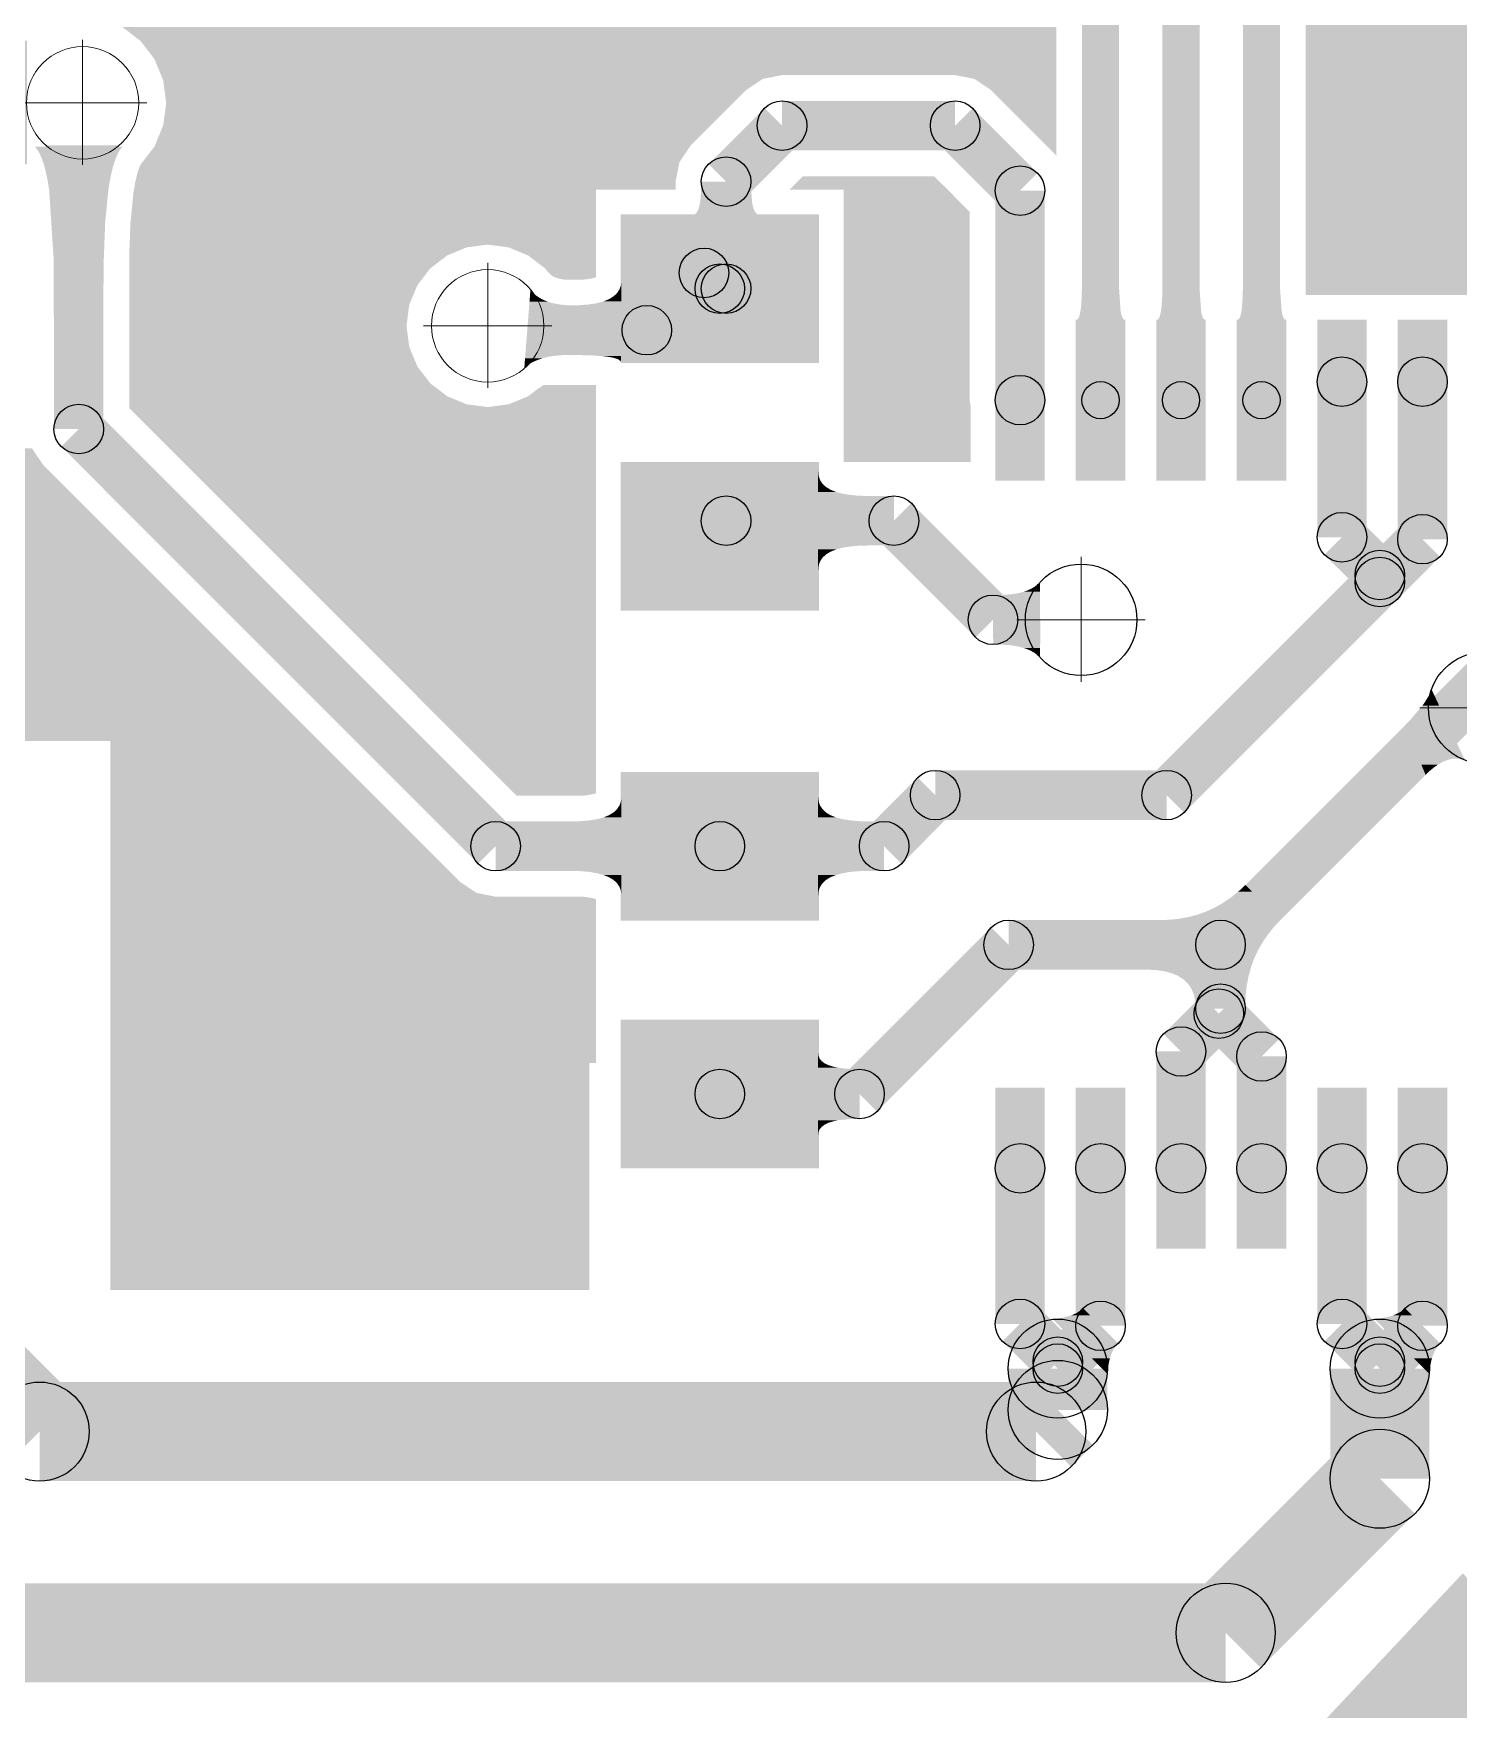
# Model space of a CAD drawing. Header units: millimetres. Extents: x -3633 to 871, y -630 to 261.
# Drawn here: x -1506.38 to -1483.28, y 70.45 to 97.61 of the extents above; entities that cross this region are included whole.
import ezdxf

# ---------------------------------------------------------------- set-up
doc = ezdxf.new("R2010")
doc.units = ezdxf.units.MM
for name, color, linetype in [('DRILL', 7, 'Continuous'), ('DRILL GOST', 7, 'Continuous'), ('TOP_LAYER', 7, 'Continuous'), ('TOP_PASTE', 8, 'Continuous')]:
    doc.layers.add(name, color=color, linetype=linetype)

# ---------------------------------------------------------------- blocks, each defined once
blk = doc.blocks.new('ROUND_26')
blk.add_circle((0, 0), 0.01772)
blk = doc.blocks.new('RECTANGLE_11')
blk.add_solid([(0.00787, 0.02559), (0.00787, -0.02559), (-0.00787, 0.02559), (-0.00787, -0.02559)])
blk = doc.blocks.new('RECTANGLE_7')
blk.add_solid([(0.0315, 0.02362), (0.0315, -0.02362), (-0.0315, 0.02362), (-0.0315, -0.02362)])
blk = doc.blocks.new('ROUND_2')
blk.add_circle((0, 0), 0.00787)
blk = doc.blocks.new('ROUND_5')
blk.add_circle((0, 0), 0.01575)
blk = doc.blocks.new('ROUND_4')
blk.add_circle((0, 0), 0.00591)

msp = doc.modelspace()

# ---------------------------------------------------------------- linework, layer by layer
at = {"layer": 'DRILL', "lineweight": 0}
for p, q in [((-1505.589, 97.507), (-1505.589, 95.485)), ((-1506.63, 96.487), (-1504.547, 96.487)), ((-1499.021, 93.892), (-1499.021, 91.871)), ((-1500.063, 92.873), (-1497.979, 92.873))]:
    msp.add_line(p, q, dxfattribs=at)
at = {"layer": 'DRILL GOST', "lineweight": 0}
for p, q in [((-1489.4, 89.128), (-1489.4, 87.106)), ((-1490.442, 88.109), (-1488.359, 88.109)), ((-1483.906, 86.683), (-1481.823, 86.683))]:
    msp.add_line(p, q, dxfattribs=at)
for centre in [(-1505.589, 96.487), (-1499.021, 92.873)]:
    msp.add_circle(centre, 0.911, dxfattribs=at)
at = {"layer": 'TOP_LAYER', "elevation": 0}
for points, const_width in [([(-1486.475, 91.669), (-1486.475, 129.342)], 0.602), ([(-1487.78, 91.669), (-1487.78, 128.484)], 0.602), ([(-1489.085, 91.669), (-1489.085, 127.164)], 0.602), ([(-1519.856, 96.487), (-1506.492, 96.493)], 2.008), ([(-1495.156, 95.21), (-1494.248, 96.118)], 0.803), ([(-1494.248, 96.118), (-1491.443, 96.118)], 0.803), ([(-1491.443, 96.118), (-1490.39, 95.065)], 0.803), ([(-1505.651, 91.201), (-1505.657, 95.755)], 0.803), ([(-1495.156, 93.476), (-1495.156, 95.21)], 0.803), ([(-1490.39, 91.669), (-1490.39, 95.065)], 0.803), ([(-1496.441, 92.803), (-1495.513, 93.731)], 0.803), ([(-1495.513, 93.731), (-1495.258, 93.476)], 0.803), ([(-1485.171, 89.447), (-1485.171, 91.968)], 0.803), ([(-1483.866, 89.416), (-1483.866, 91.968)], 0.803), ([(-1505.651, 91.201), (-1498.891, 84.44)], 0.803), ([(-1495.156, 89.715), (-1492.435, 89.715)], 0.803), ([(-1492.435, 89.715), (-1490.829, 88.109)], 0.803), ([(-1485.171, 89.447), (-1484.558, 88.835)], 0.803), ([(-1484.558, 88.723), (-1483.866, 89.416)], 0.803), ([(-1488.013, 85.268), (-1484.558, 88.723)], 0.803), ([(-1490.829, 88.109), (-1490.064, 88.117)], 0.803), ([(-1487.139, 82.841), (-1482.558, 87.421)], 0.803), ([(-1492.594, 84.44), (-1491.766, 85.268)], 0.803), ([(-1491.766, 85.268), (-1488.013, 85.268)], 0.803), ([(-1498.891, 84.44), (-1495.258, 84.44)], 0.803), ([(-1495.258, 84.44), (-1492.594, 84.44)], 0.803), ([(-1492.992, 80.424), (-1490.575, 82.841)], 0.803), ([(-1490.575, 82.841), (-1487.139, 82.841)], 0.803), ([(-1487.139, 81.808), (-1487.139, 82.841)], 0.803), ([(-1487.78, 81.113), (-1487.167, 81.725)], 0.803), ([(-1487.167, 81.725), (-1486.475, 81.032)], 0.803), ([(-1487.78, 79.22), (-1487.78, 81.113)], 0.803), ([(-1486.475, 79.22), (-1486.475, 81.032)], 0.803), ([(-1495.258, 80.424), (-1492.992, 80.424)], 0.803), ([(-1490.39, 76.698), (-1490.39, 79.22)], 0.803), ([(-1489.085, 76.667), (-1489.085, 79.22)], 0.803), ([(-1485.17, 76.698), (-1485.17, 79.22)], 0.803), ([(-1483.864, 76.667), (-1483.864, 79.22)], 0.803), ([(-1507.808, 76.476), (-1506.285, 74.953)], 1.606), ([(-1490.39, 76.698), (-1489.778, 76.086)], 0.803), ([(-1489.778, 75.974), (-1489.085, 76.667)], 0.803), ([(-1485.17, 76.698), (-1484.557, 76.086)], 0.803), ([(-1484.557, 75.974), (-1483.864, 76.667)], 0.803), ([(-1489.778, 75.304), (-1489.778, 75.974)], 1.606), ([(-1484.557, 74.189), (-1484.557, 75.974)], 1.606), ([(-1490.129, 74.953), (-1489.778, 75.304)], 1.606), ([(-1506.285, 74.953), (-1490.129, 74.953)], 1.606), ([(-1487.056, 71.691), (-1484.557, 74.189)], 1.606), ([(-1519.303, 71.691), (-1487.056, 71.691)], 1.606)]:
    msp.add_lwpolyline(points, dxfattribs=dict(at, const_width=const_width))
at = {"layer": 'TOP_LAYER'}
for points in [[(-1506.303, 95.7), (-1506.361, 95.778), (-1504.999, 95.7), (-1504.941, 95.778)], [(-1506.25, 95.59), (-1506.303, 95.7), (-1505.052, 95.59), (-1504.999, 95.7)], [(-1506.188, 95.782), (-1506.2, 95.8), (-1505.021, 95.782), (-1505.002, 95.8)], [(-1506.174, 95.755), (-1506.188, 95.782), (-1505.049, 95.755), (-1505.021, 95.782)], [(-1506.156, 95.723), (-1506.174, 95.755), (-1505.076, 95.723), (-1505.049, 95.755)], [(-1506.149, 95.705), (-1506.156, 95.723), (-1505.091, 95.705), (-1505.076, 95.723)], [(-1506.129, 95.658), (-1506.149, 95.705), (-1505.122, 95.658), (-1505.091, 95.705)], [(-1506.126, 95.649), (-1506.129, 95.658), (-1505.128, 95.649), (-1505.122, 95.658)], [(-1506.106, 95.589), (-1506.126, 95.649), (-1505.16, 95.589), (-1505.128, 95.649)], [(-1506.204, 95.448), (-1506.25, 95.59), (-1505.098, 95.448), (-1505.052, 95.59)], [(-1506.164, 95.275), (-1506.204, 95.448), (-1505.138, 95.275), (-1505.098, 95.448)], [(-1506.105, 95.588), (-1506.106, 95.589), (-1505.16, 95.588), (-1505.16, 95.589)], [(-1506.088, 95.522), (-1506.105, 95.588), (-1505.188, 95.522), (-1505.16, 95.588)], [(-1506.086, 95.515), (-1506.088, 95.522), (-1505.19, 95.515), (-1505.188, 95.522)], [(-1506.074, 95.45), (-1506.086, 95.515), (-1505.21, 95.45), (-1505.19, 95.515)], [(-1506.072, 95.436), (-1506.074, 95.45), (-1505.213, 95.436), (-1505.21, 95.45)], [(-1506.065, 95.372), (-1506.072, 95.436), (-1505.227, 95.372), (-1505.213, 95.436)], [(-1506.057, 95.29), (-1506.065, 95.372), (-1505.24, 95.29), (-1505.227, 95.372)], [(-1506.13, 95.069), (-1506.164, 95.275), (-1505.172, 95.069), (-1505.138, 95.275)], [(-1506.097, 94.561), (-1506.13, 95.069), (-1505.222, 94.561), (-1505.172, 95.069)], [(-1506.055, 95.263), (-1506.057, 95.29), (-1505.242, 95.263), (-1505.24, 95.29)], [(-1506.053, 95.201), (-1506.055, 95.263), (-1505.247, 95.201), (-1505.242, 95.263)], [(-1506.053, 95.17), (-1506.053, 95.201), (-1505.248, 95.17), (-1505.247, 95.201)], [(-1505.249, 95.108), (-1506.053, 95.17), (-1505.249, 95.108), (-1505.248, 95.17)], [(-1495.57, 94.937), (-1495.559, 95.109), (-1494.739, 94.937), (-1494.753, 95.109)], [(-1495.559, 95.109), (-1495.558, 95.21), (-1494.753, 95.109), (-1494.754, 95.21)], [(-1495.606, 94.76), (-1495.591, 94.808), (-1494.706, 94.76), (-1494.721, 94.808)], [(-1495.591, 94.808), (-1495.579, 94.867), (-1494.721, 94.808), (-1494.733, 94.867)], [(-1495.579, 94.867), (-1495.57, 94.937), (-1494.733, 94.867), (-1494.739, 94.937)], [(-1506.056, 93.925), (-1506.097, 94.561), (-1505.246, 93.925), (-1505.222, 94.561)], [(-1495.692, 94.674), (-1495.667, 94.68), (-1494.62, 94.674), (-1494.645, 94.68)], [(-1495.667, 94.68), (-1495.644, 94.696), (-1494.645, 94.68), (-1494.668, 94.696)], [(-1495.644, 94.696), (-1495.624, 94.723), (-1494.668, 94.696), (-1494.688, 94.723)], [(-1495.624, 94.723), (-1495.606, 94.76), (-1494.688, 94.723), (-1494.706, 94.76)], [(-1506.053, 93.559), (-1506.056, 93.925), (-1505.249, 93.559), (-1505.246, 93.925)], [(-1498.332, 93.406), (-1498.329, 93.454), (-1498.284, 93.406), (-1498.329, 93.454)], [(-1496.926, 93.401), (-1496.885, 93.462), (-1496.853, 93.401), (-1496.853, 93.462)], [(-1496.885, 93.462), (-1496.861, 93.53), (-1496.853, 93.462), (-1496.853, 93.53)], [(-1496.861, 93.53), (-1496.852, 93.606), (-1496.853, 93.53), (-1496.852, 93.606)], [(-1489.39, 93.353), (-1489.388, 93.455), (-1488.776, 93.353), (-1488.783, 93.455)], [(-1489.388, 93.455), (-1489.386, 93.57), (-1488.783, 93.455), (-1488.784, 93.57)], [(-1488.085, 93.353), (-1488.083, 93.455), (-1487.471, 93.353), (-1487.478, 93.455)], [(-1488.083, 93.455), (-1488.081, 93.57), (-1487.478, 93.455), (-1487.479, 93.57)], [(-1486.78, 93.353), (-1486.778, 93.455), (-1486.166, 93.353), (-1486.173, 93.455)], [(-1486.778, 93.455), (-1486.776, 93.57), (-1486.173, 93.455), (-1486.173, 93.57)], [(-1498.411, 92.401), (-1498.348, 93.205), (-1497.662, 92.401), (-1497.638, 93.205)], [(-1498.348, 93.207), (-1498.347, 93.215), (-1497.732, 93.207), (-1497.82, 93.215)], [(-1498.348, 93.205), (-1498.348, 93.207), (-1497.638, 93.205), (-1497.732, 93.207)], [(-1498.347, 93.215), (-1498.346, 93.227), (-1497.82, 93.215), (-1497.903, 93.227)], [(-1498.346, 93.227), (-1498.345, 93.244), (-1497.903, 93.227), (-1497.98, 93.244)], [(-1498.345, 93.244), (-1498.343, 93.267), (-1497.98, 93.244), (-1498.052, 93.267)], [(-1498.343, 93.267), (-1498.341, 93.294), (-1498.052, 93.267), (-1498.118, 93.294)], [(-1498.341, 93.294), (-1498.338, 93.327), (-1498.118, 93.294), (-1498.179, 93.327)], [(-1498.338, 93.327), (-1498.336, 93.364), (-1498.179, 93.327), (-1498.234, 93.364)], [(-1498.336, 93.364), (-1498.332, 93.406), (-1498.234, 93.364), (-1498.284, 93.406)], [(-1497.662, 93.205), (-1497.508, 93.209), (-1496.854, 93.205), (-1496.854, 93.209)], [(-1497.662, 92.401), (-1497.662, 93.205), (-1496.858, 92.401), (-1496.854, 93.205)], [(-1497.508, 93.209), (-1497.371, 93.221), (-1496.854, 93.209), (-1496.854, 93.221)], [(-1497.371, 93.221), (-1497.25, 93.241), (-1496.854, 93.221), (-1496.854, 93.241)], [(-1497.25, 93.241), (-1497.145, 93.269), (-1496.854, 93.241), (-1496.854, 93.269)], [(-1497.145, 93.269), (-1497.056, 93.305), (-1496.854, 93.269), (-1496.854, 93.305)], [(-1497.056, 93.305), (-1496.983, 93.349), (-1496.854, 93.305), (-1496.854, 93.349)], [(-1496.983, 93.349), (-1496.926, 93.401), (-1496.854, 93.349), (-1496.853, 93.401)], [(-1489.41, 93.118), (-1489.401, 93.184), (-1488.76, 93.118), (-1488.765, 93.184)], [(-1489.401, 93.184), (-1489.39, 93.353), (-1488.765, 93.184), (-1488.776, 93.353)], [(-1488.105, 93.118), (-1488.096, 93.184), (-1487.455, 93.118), (-1487.459, 93.184)], [(-1488.096, 93.184), (-1488.085, 93.353), (-1487.459, 93.184), (-1487.471, 93.353)], [(-1486.799, 93.118), (-1486.791, 93.184), (-1486.15, 93.118), (-1486.154, 93.184)], [(-1486.791, 93.184), (-1486.78, 93.353), (-1486.154, 93.184), (-1486.166, 93.353)], [(-1489.48, 92.968), (-1489.462, 92.974), (-1488.689, 92.968), (-1488.707, 92.974)], [(-1489.462, 92.974), (-1489.446, 92.992), (-1488.707, 92.974), (-1488.723, 92.992)], [(-1489.446, 92.992), (-1489.432, 93.022), (-1488.723, 92.992), (-1488.738, 93.022)], [(-1489.432, 93.022), (-1489.42, 93.064), (-1488.738, 93.022), (-1488.75, 93.064)], [(-1489.42, 93.064), (-1489.41, 93.118), (-1488.75, 93.064), (-1488.76, 93.118)], [(-1488.175, 92.968), (-1488.157, 92.974), (-1487.384, 92.968), (-1487.402, 92.974)], [(-1488.157, 92.974), (-1488.141, 92.992), (-1487.402, 92.974), (-1487.418, 92.992)], [(-1488.141, 92.992), (-1488.127, 93.022), (-1487.418, 92.992), (-1487.432, 93.022)], [(-1488.127, 93.022), (-1488.115, 93.064), (-1487.432, 93.022), (-1487.445, 93.064)], [(-1488.115, 93.064), (-1488.105, 93.118), (-1487.445, 93.064), (-1487.455, 93.118)], [(-1486.87, 92.968), (-1486.852, 92.974), (-1486.079, 92.968), (-1486.097, 92.974)], [(-1486.852, 92.974), (-1486.836, 92.992), (-1486.097, 92.974), (-1486.113, 92.992)], [(-1486.836, 92.992), (-1486.822, 93.022), (-1486.113, 92.992), (-1486.127, 93.022)], [(-1486.822, 93.022), (-1486.81, 93.064), (-1486.127, 93.022), (-1486.14, 93.064)], [(-1486.81, 93.064), (-1486.799, 93.118), (-1486.14, 93.064), (-1486.15, 93.118)], [(-1498.415, 92.349), (-1498.413, 92.368), (-1498.128, 92.349), (-1498.053, 92.368)], [(-1498.413, 92.368), (-1498.412, 92.383), (-1498.053, 92.368), (-1497.974, 92.383)], [(-1498.412, 92.383), (-1498.411, 92.399), (-1497.974, 92.383), (-1497.802, 92.399)], [(-1498.411, 92.399), (-1498.411, 92.401), (-1497.802, 92.399), (-1497.662, 92.401)], [(-1497.372, 92.396), (-1497.662, 92.401), (-1496.858, 92.396), (-1496.858, 92.401)], [(-1497.148, 92.382), (-1497.372, 92.396), (-1496.858, 92.382), (-1496.858, 92.396)], [(-1497.059, 92.37), (-1497.148, 92.382), (-1496.858, 92.37), (-1496.858, 92.382)], [(-1496.987, 92.357), (-1497.059, 92.37), (-1496.858, 92.357), (-1496.858, 92.37)], [(-1496.931, 92.34), (-1496.987, 92.357), (-1496.858, 92.34), (-1496.858, 92.357)], [(-1498.427, 92.193), (-1498.377, 92.232), (-1498.427, 92.193), (-1498.424, 92.232)], [(-1498.424, 92.232), (-1498.421, 92.268), (-1498.377, 92.232), (-1498.322, 92.268)], [(-1498.421, 92.268), (-1498.419, 92.299), (-1498.322, 92.268), (-1498.262, 92.299)], [(-1498.419, 92.299), (-1498.416, 92.326), (-1498.262, 92.299), (-1498.197, 92.326)], [(-1498.416, 92.326), (-1498.415, 92.349), (-1498.197, 92.326), (-1498.128, 92.349)], [(-1496.891, 92.322), (-1496.931, 92.34), (-1496.858, 92.322), (-1496.858, 92.34)], [(-1496.866, 92.301), (-1496.891, 92.322), (-1496.858, 92.301), (-1496.858, 92.322)], [(-1496.858, 92.277), (-1496.866, 92.301), (-1496.858, 92.277), (-1496.858, 92.301)], [(-1493.664, 90.442), (-1493.664, 90.518), (-1493.656, 90.442), (-1493.664, 90.518)], [(-1493.664, 90.373), (-1493.664, 90.442), (-1493.632, 90.373), (-1493.656, 90.442)], [(-1493.664, 90.313), (-1493.664, 90.373), (-1493.591, 90.313), (-1493.632, 90.373)], [(-1493.664, 90.261), (-1493.664, 90.313), (-1493.535, 90.261), (-1493.591, 90.313)], [(-1493.664, 90.217), (-1493.664, 90.261), (-1493.462, 90.217), (-1493.535, 90.261)], [(-1493.664, 90.181), (-1493.664, 90.217), (-1493.373, 90.181), (-1493.462, 90.217)], [(-1493.664, 90.153), (-1493.664, 90.181), (-1493.268, 90.153), (-1493.373, 90.181)], [(-1493.664, 90.133), (-1493.664, 90.153), (-1493.146, 90.133), (-1493.268, 90.153)], [(-1493.664, 90.12), (-1493.664, 90.133), (-1493.009, 90.12), (-1493.146, 90.133)], [(-1493.664, 90.116), (-1493.664, 90.12), (-1492.855, 90.116), (-1493.009, 90.12)], [(-1493.664, 89.313), (-1493.664, 90.116), (-1492.855, 89.313), (-1492.855, 90.116)], [(-1493.664, 89.309), (-1493.664, 89.313), (-1493.009, 89.309), (-1492.855, 89.313)], [(-1493.664, 89.297), (-1493.664, 89.309), (-1493.146, 89.297), (-1493.009, 89.309)], [(-1493.664, 89.277), (-1493.664, 89.297), (-1493.268, 89.277), (-1493.146, 89.297)], [(-1493.664, 89.249), (-1493.664, 89.277), (-1493.373, 89.249), (-1493.268, 89.277)], [(-1493.664, 89.213), (-1493.664, 89.249), (-1493.462, 89.213), (-1493.373, 89.249)], [(-1493.664, 89.169), (-1493.664, 89.213), (-1493.535, 89.169), (-1493.462, 89.213)], [(-1493.664, 89.117), (-1493.664, 89.169), (-1493.591, 89.117), (-1493.535, 89.169)], [(-1493.664, 89.056), (-1493.664, 89.117), (-1493.632, 89.056), (-1493.591, 89.117)], [(-1493.664, 88.988), (-1493.664, 89.056), (-1493.656, 88.988), (-1493.632, 89.056)], [(-1493.664, 88.912), (-1493.664, 88.988), (-1493.664, 88.912), (-1493.656, 88.988)], [(-1490.405, 88.544), (-1490.334, 88.563), (-1490.064, 88.544), (-1490.064, 88.563)], [(-1490.334, 88.563), (-1490.268, 88.586), (-1490.064, 88.563), (-1490.064, 88.586)], [(-1490.268, 88.586), (-1490.208, 88.614), (-1490.064, 88.586), (-1490.064, 88.614)], [(-1490.208, 88.614), (-1490.154, 88.645), (-1490.064, 88.614), (-1490.064, 88.645)], [(-1490.154, 88.645), (-1490.106, 88.681), (-1490.064, 88.645), (-1490.064, 88.681)], [(-1490.106, 88.681), (-1490.064, 88.721), (-1490.064, 88.681), (-1490.064, 88.721)], [(-1490.752, 88.51), (-1490.656, 88.512), (-1490.064, 88.51), (-1490.064, 88.512)], [(-1490.752, 87.707), (-1490.752, 88.51), (-1490.064, 87.707), (-1490.064, 88.51)], [(-1490.656, 88.512), (-1490.483, 88.529), (-1490.064, 88.512), (-1490.064, 88.529)], [(-1490.483, 88.529), (-1490.405, 88.544), (-1490.064, 88.529), (-1490.064, 88.544)], [(-1490.656, 87.705), (-1490.752, 87.707), (-1490.064, 87.705), (-1490.064, 87.707)], [(-1490.567, 87.699), (-1490.656, 87.705), (-1490.064, 87.699), (-1490.064, 87.705)], [(-1490.483, 87.688), (-1490.567, 87.699), (-1490.064, 87.688), (-1490.064, 87.699)], [(-1490.405, 87.673), (-1490.483, 87.688), (-1490.064, 87.673), (-1490.064, 87.688)], [(-1490.334, 87.654), (-1490.405, 87.673), (-1490.064, 87.654), (-1490.064, 87.673)], [(-1490.268, 87.631), (-1490.334, 87.654), (-1490.064, 87.631), (-1490.064, 87.654)], [(-1490.208, 87.604), (-1490.268, 87.631), (-1490.064, 87.604), (-1490.064, 87.631)], [(-1490.154, 87.572), (-1490.208, 87.604), (-1490.064, 87.572), (-1490.064, 87.604)], [(-1490.106, 87.536), (-1490.154, 87.572), (-1490.064, 87.536), (-1490.064, 87.572)], [(-1490.064, 87.496), (-1490.106, 87.536), (-1490.064, 87.496), (-1490.064, 87.536)], [(-1483.761, 86.883), (-1483.737, 86.933), (-1483.672, 86.883), (-1483.696, 86.933)], [(-1483.737, 86.933), (-1483.718, 86.98), (-1483.696, 86.933), (-1483.718, 86.98)], [(-1484.079, 86.47), (-1483.865, 86.72), (-1483.478, 86.47), (-1483.596, 86.72)], [(-1483.865, 86.72), (-1483.825, 86.777), (-1483.596, 86.72), (-1483.622, 86.777)], [(-1483.825, 86.777), (-1483.761, 86.883), (-1483.622, 86.777), (-1483.672, 86.883)], [(-1484.146, 86.402), (-1484.079, 86.47), (-1483.446, 86.402), (-1483.478, 86.47)], [(-1483.924, 85.861), (-1484.146, 86.402), (-1483.19, 85.861), (-1483.446, 86.402)], [(-1483.923, 85.859), (-1483.924, 85.861), (-1483.358, 85.859), (-1483.297, 85.861)], [(-1483.919, 85.849), (-1483.923, 85.859), (-1483.42, 85.849), (-1483.358, 85.859)], [(-1483.911, 85.83), (-1483.919, 85.849), (-1483.483, 85.83), (-1483.42, 85.849)], [(-1483.237, 85.853), (-1483.297, 85.861), (-1483.187, 85.853), (-1483.19, 85.861)], [(-1483.899, 85.801), (-1483.911, 85.83), (-1483.547, 85.801), (-1483.483, 85.83)], [(-1483.884, 85.764), (-1483.899, 85.801), (-1483.613, 85.764), (-1483.547, 85.801)], [(-1483.865, 85.717), (-1483.884, 85.764), (-1483.679, 85.717), (-1483.613, 85.764)], [(-1483.842, 85.661), (-1483.865, 85.717), (-1483.747, 85.661), (-1483.679, 85.717)], [(-1483.815, 85.596), (-1483.842, 85.661), (-1483.815, 85.596), (-1483.747, 85.661)], [(-1496.982, 84.986), (-1496.925, 85.039), (-1496.852, 84.986), (-1496.852, 85.039)], [(-1496.925, 85.039), (-1496.885, 85.099), (-1496.852, 85.039), (-1496.852, 85.099)], [(-1496.885, 85.099), (-1496.86, 85.167), (-1496.852, 85.099), (-1496.852, 85.167)], [(-1496.86, 85.167), (-1496.852, 85.243), (-1496.852, 85.167), (-1496.852, 85.243)], [(-1493.664, 85.167), (-1493.664, 85.243), (-1493.656, 85.167), (-1493.664, 85.243)], [(-1493.664, 85.099), (-1493.664, 85.167), (-1493.632, 85.099), (-1493.656, 85.167)], [(-1493.664, 85.039), (-1493.664, 85.099), (-1493.591, 85.039), (-1493.632, 85.099)], [(-1493.664, 84.986), (-1493.664, 85.039), (-1493.535, 84.986), (-1493.591, 85.039)], [(-1497.662, 84.842), (-1497.508, 84.846), (-1496.852, 84.842), (-1496.852, 84.846)], [(-1497.662, 84.039), (-1497.662, 84.842), (-1496.852, 84.039), (-1496.852, 84.842)], [(-1497.508, 84.846), (-1497.37, 84.858), (-1496.852, 84.846), (-1496.852, 84.858)], [(-1497.37, 84.858), (-1497.249, 84.878), (-1496.852, 84.858), (-1496.852, 84.878)], [(-1497.249, 84.878), (-1497.144, 84.906), (-1496.852, 84.878), (-1496.852, 84.906)], [(-1497.144, 84.906), (-1497.055, 84.942), (-1496.852, 84.906), (-1496.852, 84.942)], [(-1497.055, 84.942), (-1496.982, 84.986), (-1496.852, 84.942), (-1496.852, 84.986)], [(-1493.664, 84.942), (-1493.664, 84.986), (-1493.462, 84.942), (-1493.535, 84.986)], [(-1493.664, 84.906), (-1493.664, 84.942), (-1493.373, 84.906), (-1493.462, 84.942)], [(-1493.664, 84.878), (-1493.664, 84.906), (-1493.268, 84.878), (-1493.373, 84.906)], [(-1493.664, 84.858), (-1493.664, 84.878), (-1493.146, 84.858), (-1493.268, 84.878)], [(-1493.664, 84.846), (-1493.664, 84.858), (-1493.009, 84.846), (-1493.146, 84.858)], [(-1493.664, 84.842), (-1493.664, 84.846), (-1492.855, 84.842), (-1493.009, 84.846)], [(-1493.664, 84.039), (-1493.664, 84.842), (-1492.855, 84.039), (-1492.855, 84.842)], [(-1497.508, 84.035), (-1497.662, 84.039), (-1496.852, 84.035), (-1496.852, 84.039)], [(-1497.37, 84.023), (-1497.508, 84.035), (-1496.852, 84.023), (-1496.852, 84.035)], [(-1497.249, 84.002), (-1497.37, 84.023), (-1496.852, 84.002), (-1496.852, 84.023)], [(-1497.144, 83.974), (-1497.249, 84.002), (-1496.852, 83.974), (-1496.852, 84.002)], [(-1497.055, 83.938), (-1497.144, 83.974), (-1496.852, 83.938), (-1496.852, 83.974)], [(-1496.982, 83.894), (-1497.055, 83.938), (-1496.852, 83.894), (-1496.852, 83.938)], [(-1493.664, 84.035), (-1493.664, 84.039), (-1493.009, 84.035), (-1492.855, 84.039)], [(-1493.664, 84.023), (-1493.664, 84.035), (-1493.146, 84.023), (-1493.009, 84.035)], [(-1493.664, 84.002), (-1493.664, 84.023), (-1493.268, 84.002), (-1493.146, 84.023)], [(-1493.664, 83.974), (-1493.664, 84.002), (-1493.373, 83.974), (-1493.268, 84.002)], [(-1493.664, 83.938), (-1493.664, 83.974), (-1493.462, 83.938), (-1493.373, 83.974)], [(-1493.664, 83.894), (-1493.664, 83.938), (-1493.535, 83.894), (-1493.462, 83.938)], [(-1496.925, 83.842), (-1496.982, 83.894), (-1496.852, 83.842), (-1496.852, 83.894)], [(-1496.885, 83.782), (-1496.925, 83.842), (-1496.852, 83.782), (-1496.852, 83.842)], [(-1496.86, 83.713), (-1496.885, 83.782), (-1496.852, 83.713), (-1496.852, 83.782)], [(-1496.852, 83.637), (-1496.86, 83.713), (-1496.852, 83.637), (-1496.852, 83.713)], [(-1493.664, 83.842), (-1493.664, 83.894), (-1493.591, 83.842), (-1493.535, 83.894)], [(-1493.664, 83.782), (-1493.664, 83.842), (-1493.632, 83.782), (-1493.591, 83.842)], [(-1493.664, 83.713), (-1493.664, 83.782), (-1493.656, 83.713), (-1493.632, 83.782)], [(-1493.664, 83.637), (-1493.664, 83.713), (-1493.664, 83.637), (-1493.656, 83.713)], [(-1486.974, 83.606), (-1486.853, 83.703), (-1486.533, 83.606), (-1486.629, 83.703)], [(-1486.853, 83.703), (-1486.737, 83.811), (-1486.629, 83.703), (-1486.737, 83.811)], [(-1487.364, 83.385), (-1487.229, 83.447), (-1486.311, 83.385), (-1486.374, 83.447)], [(-1487.229, 83.447), (-1487.099, 83.521), (-1486.374, 83.447), (-1486.447, 83.521)], [(-1487.099, 83.521), (-1486.974, 83.606), (-1486.447, 83.521), (-1486.533, 83.606)], [(-1488.177, 83.006), (-1488.142, 83.127), (-1486.374, 83.006), (-1486.277, 83.127)], [(-1488.142, 83.127), (-1488.108, 83.243), (-1486.277, 83.127), (-1486.169, 83.243)], [(-1488.108, 83.243), (-1487.95, 83.249), (-1486.169, 83.243), (-1486.175, 83.249)], [(-1487.95, 83.249), (-1487.796, 83.266), (-1486.175, 83.249), (-1486.192, 83.266)], [(-1487.796, 83.266), (-1487.647, 83.294), (-1486.192, 83.266), (-1486.22, 83.294)], [(-1487.647, 83.294), (-1487.503, 83.334), (-1486.22, 83.294), (-1486.26, 83.334)], [(-1487.503, 83.334), (-1487.364, 83.385), (-1486.26, 83.334), (-1486.311, 83.385)], [(-1488.252, 82.751), (-1488.214, 82.881), (-1486.533, 82.751), (-1486.459, 82.881)], [(-1488.214, 82.881), (-1488.177, 83.006), (-1486.459, 82.881), (-1486.374, 83.006)], [(-1488.332, 82.477), (-1488.292, 82.616), (-1486.646, 82.477), (-1486.595, 82.616)], [(-1488.292, 82.616), (-1488.252, 82.751), (-1486.595, 82.616), (-1486.533, 82.751)], [(-1488.343, 82.44), (-1488.332, 82.477), (-1486.656, 82.44), (-1486.646, 82.477)], [(-1488.191, 82.433), (-1488.343, 82.44), (-1486.658, 82.433), (-1486.656, 82.44)], [(-1488.054, 82.414), (-1488.191, 82.433), (-1486.663, 82.414), (-1486.658, 82.433)], [(-1487.934, 82.383), (-1488.054, 82.414), (-1486.672, 82.383), (-1486.663, 82.414)], [(-1487.829, 82.339), (-1487.934, 82.383), (-1486.684, 82.339), (-1486.672, 82.383)], [(-1487.82, 82.332), (-1487.829, 82.339), (-1486.686, 82.332), (-1486.684, 82.339)], [(-1487.741, 82.282), (-1487.82, 82.332), (-1486.696, 82.282), (-1486.686, 82.332)], [(-1487.669, 82.212), (-1487.741, 82.282), (-1486.709, 82.212), (-1486.696, 82.282)], [(-1487.649, 82.184), (-1487.669, 82.212), (-1486.714, 82.184), (-1486.709, 82.212)], [(-1487.612, 82.13), (-1487.649, 82.184), (-1486.72, 82.13), (-1486.714, 82.184)], [(-1487.572, 82.035), (-1487.612, 82.13), (-1486.731, 82.035), (-1486.72, 82.13)], [(-1487.571, 82.03), (-1487.572, 82.035), (-1486.731, 82.03), (-1486.731, 82.035)], [(-1487.548, 81.928), (-1487.571, 82.03), (-1486.735, 81.928), (-1486.731, 82.03)], [(-1487.544, 81.872), (-1487.548, 81.928), (-1486.737, 81.872), (-1486.735, 81.928)], [(-1487.54, 81.808), (-1487.544, 81.872), (-1487.54, 81.808), (-1486.737, 81.872)], [(-1493.664, 81.04), (-1493.664, 81.09), (-1493.658, 81.04), (-1493.664, 81.09)], [(-1493.664, 80.995), (-1493.664, 81.04), (-1493.637, 80.995), (-1493.658, 81.04)], [(-1493.664, 80.956), (-1493.664, 80.995), (-1493.604, 80.956), (-1493.637, 80.995)], [(-1493.664, 80.921), (-1493.664, 80.956), (-1493.557, 80.921), (-1493.604, 80.956)], [(-1493.664, 80.892), (-1493.664, 80.921), (-1493.496, 80.892), (-1493.557, 80.921)], [(-1493.664, 80.868), (-1493.664, 80.892), (-1493.422, 80.868), (-1493.496, 80.892)], [(-1493.664, 80.85), (-1493.664, 80.868), (-1493.335, 80.85), (-1493.422, 80.868)], [(-1493.664, 80.837), (-1493.664, 80.85), (-1493.234, 80.837), (-1493.335, 80.85)], [(-1493.664, 80.829), (-1493.664, 80.837), (-1493.12, 80.829), (-1493.234, 80.837)], [(-1493.664, 80.826), (-1493.664, 80.829), (-1492.992, 80.826), (-1493.12, 80.829)], [(-1493.664, 80.023), (-1493.664, 80.826), (-1492.992, 80.023), (-1492.992, 80.826)], [(-1493.664, 80.02), (-1493.664, 80.023), (-1493.12, 80.02), (-1492.992, 80.023)], [(-1493.664, 79.999), (-1493.664, 80.02), (-1493.335, 79.999), (-1493.12, 80.02)], [(-1493.664, 79.981), (-1493.664, 79.999), (-1493.422, 79.981), (-1493.335, 79.999)], [(-1493.664, 79.957), (-1493.664, 79.981), (-1493.496, 79.957), (-1493.422, 79.981)], [(-1493.664, 79.928), (-1493.664, 79.957), (-1493.557, 79.928), (-1493.496, 79.957)], [(-1493.664, 79.893), (-1493.664, 79.928), (-1493.604, 79.893), (-1493.557, 79.928)], [(-1493.664, 79.854), (-1493.664, 79.893), (-1493.637, 79.854), (-1493.604, 79.893)], [(-1493.664, 79.809), (-1493.664, 79.854), (-1493.658, 79.809), (-1493.637, 79.854)], [(-1493.664, 79.759), (-1493.664, 79.809), (-1493.664, 79.759), (-1493.658, 79.809)], [(-1489.515, 76.855), (-1489.472, 76.876), (-1489.273, 76.855), (-1489.294, 76.876)], [(-1489.472, 76.876), (-1489.434, 76.899), (-1489.294, 76.876), (-1489.317, 76.899)], [(-1489.434, 76.899), (-1489.399, 76.924), (-1489.317, 76.899), (-1489.342, 76.924)], [(-1489.399, 76.924), (-1489.369, 76.951), (-1489.342, 76.924), (-1489.369, 76.951)], [(-1484.295, 76.855), (-1484.252, 76.876), (-1484.052, 76.855), (-1484.073, 76.876)], [(-1484.252, 76.876), (-1484.213, 76.899), (-1484.073, 76.876), (-1484.096, 76.899)], [(-1484.213, 76.899), (-1484.179, 76.924), (-1484.096, 76.899), (-1484.121, 76.924)], [(-1484.179, 76.924), (-1484.148, 76.951), (-1484.121, 76.924), (-1484.148, 76.951)], [(-1489.861, 76.773), (-1489.793, 76.782), (-1489.191, 76.773), (-1489.199, 76.782)], [(-1489.471, 76.383), (-1489.861, 76.773), (-1488.801, 76.383), (-1489.191, 76.773)], [(-1489.793, 76.782), (-1489.669, 76.805), (-1489.199, 76.782), (-1489.222, 76.805)], [(-1489.669, 76.805), (-1489.614, 76.819), (-1489.222, 76.805), (-1489.237, 76.819)], [(-1489.614, 76.819), (-1489.562, 76.836), (-1489.237, 76.819), (-1489.254, 76.836)], [(-1489.562, 76.836), (-1489.515, 76.855), (-1489.254, 76.836), (-1489.273, 76.855)], [(-1484.641, 76.773), (-1484.573, 76.782), (-1483.97, 76.773), (-1483.979, 76.782)], [(-1484.251, 76.383), (-1484.641, 76.773), (-1483.58, 76.383), (-1483.97, 76.773)], [(-1484.573, 76.782), (-1484.449, 76.805), (-1483.979, 76.782), (-1484.002, 76.805)], [(-1484.449, 76.805), (-1484.393, 76.819), (-1484.002, 76.805), (-1484.017, 76.819)], [(-1484.393, 76.819), (-1484.342, 76.836), (-1484.017, 76.819), (-1484.033, 76.836)], [(-1484.342, 76.836), (-1484.295, 76.855), (-1484.033, 76.836), (-1484.052, 76.855)], [(-1489.441, 76.353), (-1489.471, 76.383), (-1488.828, 76.353), (-1488.801, 76.383)], [(-1489.407, 76.318), (-1489.441, 76.353), (-1488.853, 76.318), (-1488.828, 76.353)], [(-1484.221, 76.353), (-1484.251, 76.383), (-1483.608, 76.353), (-1483.58, 76.383)], [(-1484.186, 76.318), (-1484.221, 76.353), (-1483.633, 76.318), (-1483.608, 76.353)], [(-1489.368, 76.28), (-1489.407, 76.318), (-1488.876, 76.28), (-1488.853, 76.318)], [(-1489.325, 76.237), (-1489.368, 76.28), (-1488.897, 76.237), (-1488.876, 76.28)], [(-1489.278, 76.189), (-1489.325, 76.237), (-1488.916, 76.189), (-1488.897, 76.237)], [(-1489.226, 76.138), (-1489.278, 76.189), (-1488.933, 76.138), (-1488.916, 76.189)], [(-1489.171, 76.083), (-1489.226, 76.138), (-1488.947, 76.083), (-1488.933, 76.138)], [(-1489.047, 75.959), (-1489.171, 76.083), (-1488.97, 75.959), (-1488.947, 76.083)], [(-1484.147, 76.28), (-1484.186, 76.318), (-1483.656, 76.28), (-1483.633, 76.318)], [(-1484.104, 76.237), (-1484.147, 76.28), (-1483.677, 76.237), (-1483.656, 76.28)], [(-1484.057, 76.189), (-1484.104, 76.237), (-1483.695, 76.189), (-1483.677, 76.237)], [(-1484.006, 76.138), (-1484.057, 76.189), (-1483.712, 76.138), (-1483.695, 76.189)], [(-1483.95, 76.083), (-1484.006, 76.138), (-1483.727, 76.083), (-1483.712, 76.138)], [(-1483.827, 75.959), (-1483.95, 76.083), (-1483.75, 75.959), (-1483.727, 76.083)], [(-1488.979, 75.891), (-1489.047, 75.959), (-1488.979, 75.891), (-1488.97, 75.959)], [(-1483.758, 75.891), (-1483.827, 75.959), (-1483.758, 75.891), (-1483.75, 75.959)]]:
    msp.add_solid(points, dxfattribs=at)
at = {"layer": 'TOP_PASTE'}
msp.add_circle((-1483.212, 119.578), 110, dxfattribs=at)
for points in [[(-1485.758, 93.395), (-1485.758, 129.342), (-1481.94, 93.395), (-1481.94, 129.342)], [(-1504.649, 97.49), (-1504.942, 97.715), (-1489.801, 97.49), (-1489.801, 97.715)], [(-1504.423, 97.196), (-1504.649, 97.49), (-1489.801, 97.196), (-1489.801, 97.49)], [(-1504.316, 96.937), (-1504.423, 97.196), (-1489.801, 96.937), (-1489.801, 97.196)], [(-1504.29, 96.875), (-1504.316, 96.937), (-1494.562, 96.875), (-1494.248, 96.937)], [(-1504.282, 96.854), (-1504.29, 96.875), (-1494.592, 96.854), (-1494.562, 96.875)], [(-1504.261, 96.697), (-1504.282, 96.854), (-1494.827, 96.697), (-1494.592, 96.854)], [(-1504.233, 96.487), (-1504.261, 96.697), (-1495.037, 96.487), (-1494.827, 96.697)], [(-1491.13, 96.875), (-1491.443, 96.937), (-1489.801, 96.875), (-1489.801, 96.937)], [(-1490.864, 96.697), (-1491.13, 96.875), (-1489.801, 96.697), (-1489.801, 96.875)], [(-1489.811, 95.644), (-1490.864, 96.697), (-1489.801, 95.644), (-1489.801, 96.697)], [(-1504.282, 96.121), (-1504.233, 96.487), (-1495.404, 96.121), (-1495.037, 96.487)], [(-1504.419, 95.789), (-1504.282, 96.121), (-1495.735, 95.789), (-1495.404, 96.121)], [(-1504.619, 95.524), (-1504.423, 95.779), (-1495.913, 95.524), (-1495.742, 95.779)], [(-1504.423, 95.779), (-1504.419, 95.789), (-1495.742, 95.779), (-1495.735, 95.789)], [(-1489.801, 95.629), (-1489.811, 95.644), (-1489.801, 95.629), (-1489.801, 95.644)], [(-1504.733, 95.21), (-1504.703, 95.339), (-1495.975, 95.21), (-1495.949, 95.339)], [(-1504.703, 95.339), (-1504.671, 95.438), (-1495.949, 95.339), (-1495.93, 95.438)], [(-1504.671, 95.438), (-1504.648, 95.486), (-1495.93, 95.438), (-1495.92, 95.486)], [(-1504.648, 95.486), (-1504.619, 95.524), (-1495.92, 95.486), (-1495.913, 95.524)], [(-1504.766, 95.016), (-1504.755, 95.082), (-1497.266, 95.016), (-1497.266, 95.082)], [(-1504.755, 95.082), (-1504.736, 95.195), (-1495.975, 95.082), (-1495.975, 95.195)], [(-1504.736, 95.195), (-1504.733, 95.21), (-1495.975, 95.195), (-1495.975, 95.21)], [(-1494.126, 95.082), (-1493.909, 95.299), (-1491.565, 95.082), (-1491.783, 95.299)], [(-1493.25, 94.725), (-1493.25, 95.082), (-1491.209, 94.725), (-1491.565, 95.082)], [(-1504.813, 94.533), (-1504.766, 95.016), (-1497.266, 94.533), (-1497.266, 95.016)], [(-1504.826, 94.19), (-1504.813, 94.533), (-1497.266, 94.19), (-1497.266, 94.533)], [(-1493.25, 91.669), (-1493.25, 94.725), (-1491.209, 91.669), (-1491.209, 94.725)], [(-1504.832, 94.04), (-1504.828, 94.145), (-1499.614, 94.04), (-1499.362, 94.145)], [(-1504.832, 94.013), (-1504.832, 94.04), (-1499.679, 94.013), (-1499.614, 94.04)], [(-1504.832, 93.804), (-1504.832, 94.013), (-1499.952, 93.804), (-1499.679, 94.013)], [(-1504.828, 94.145), (-1504.826, 94.19), (-1499.362, 94.145), (-1499.021, 94.19)], [(-1498.68, 94.145), (-1499.021, 94.19), (-1497.266, 94.145), (-1497.266, 94.19)], [(-1498.363, 94.013), (-1498.68, 94.145), (-1497.266, 94.013), (-1497.266, 94.145)], [(-1498.09, 93.804), (-1498.363, 94.013), (-1497.266, 93.804), (-1497.266, 94.013)], [(-1504.832, 93.531), (-1504.832, 93.804), (-1500.161, 93.531), (-1499.952, 93.804)], [(-1498.044, 93.744), (-1498.09, 93.804), (-1497.266, 93.744), (-1497.266, 93.804)], [(-1498.03, 93.734), (-1498.044, 93.744), (-1497.266, 93.734), (-1497.266, 93.744)], [(-1498.002, 93.704), (-1498.03, 93.734), (-1497.266, 93.704), (-1497.266, 93.734)], [(-1504.832, 93.214), (-1504.832, 93.531), (-1500.293, 93.214), (-1500.161, 93.531)], [(-1497.986, 93.691), (-1498.002, 93.704), (-1497.266, 93.691), (-1497.266, 93.704)], [(-1497.968, 93.678), (-1497.986, 93.691), (-1497.266, 93.678), (-1497.266, 93.691)], [(-1497.943, 93.665), (-1497.968, 93.678), (-1497.266, 93.665), (-1497.266, 93.678)], [(-1497.934, 93.661), (-1497.943, 93.665), (-1497.266, 93.661), (-1497.266, 93.665)], [(-1497.926, 93.658), (-1497.934, 93.661), (-1497.275, 93.658), (-1497.266, 93.661)], [(-1497.912, 93.652), (-1497.926, 93.658), (-1497.296, 93.652), (-1497.275, 93.658)], [(-1497.877, 93.641), (-1497.912, 93.652), (-1497.336, 93.641), (-1497.296, 93.652)], [(-1497.874, 93.64), (-1497.877, 93.641), (-1497.344, 93.64), (-1497.336, 93.641)], [(-1497.827, 93.63), (-1497.874, 93.64), (-1497.407, 93.63), (-1497.344, 93.64)], [(-1497.81, 93.627), (-1497.827, 93.63), (-1497.422, 93.627), (-1497.407, 93.63)], [(-1497.775, 93.622), (-1497.81, 93.627), (-1497.482, 93.622), (-1497.422, 93.627)], [(-1504.832, 92.873), (-1504.832, 93.214), (-1500.337, 92.873), (-1500.293, 93.214)], [(-1485.757, 93.376), (-1485.758, 93.395), (-1481.94, 93.376), (-1481.94, 93.395)], [(-1485.757, 93.375), (-1485.757, 93.376), (-1481.94, 93.375), (-1481.94, 93.376)], [(-1504.832, 92.533), (-1504.832, 92.873), (-1500.293, 92.533), (-1500.337, 92.873)], [(-1504.832, 92.215), (-1504.832, 92.533), (-1500.161, 92.215), (-1500.293, 92.533)], [(-1504.832, 91.942), (-1504.832, 92.215), (-1499.952, 91.942), (-1500.161, 92.215)], [(-1504.832, 91.733), (-1504.832, 91.942), (-1499.679, 91.733), (-1499.952, 91.942)], [(-1498.363, 91.733), (-1498.203, 91.856), (-1497.266, 91.733), (-1497.266, 91.856)], [(-1498.203, 91.856), (-1498.173, 91.871), (-1497.266, 91.856), (-1497.266, 91.871)], [(-1498.173, 91.871), (-1498.138, 91.899), (-1497.266, 91.871), (-1497.266, 91.899)], [(-1498.138, 91.899), (-1498.115, 91.914), (-1497.266, 91.899), (-1497.266, 91.914)], [(-1504.832, 91.602), (-1504.832, 91.733), (-1499.362, 91.602), (-1499.679, 91.733)], [(-1504.832, 91.557), (-1504.832, 91.602), (-1499.021, 91.557), (-1499.362, 91.602)], [(-1504.832, 91.54), (-1504.832, 91.557), (-1497.266, 91.54), (-1497.266, 91.557)], [(-1503.957, 90.665), (-1504.832, 91.54), (-1497.266, 90.665), (-1497.266, 91.54)], [(-1499.021, 91.557), (-1498.68, 91.602), (-1497.266, 91.557), (-1497.266, 91.602)], [(-1498.68, 91.602), (-1498.363, 91.733), (-1497.266, 91.602), (-1497.266, 91.733)], [(-1493.25, 91.589), (-1493.25, 91.669), (-1491.193, 91.589), (-1491.209, 91.669)], [(-1493.25, 90.665), (-1493.25, 91.589), (-1491.193, 90.665), (-1491.193, 91.589)], [(-1518.832, 90.622), (-1518.832, 90.887), (-1506.23, 90.622), (-1506.408, 90.887)], [(-1518.832, 86.147), (-1518.832, 90.622), (-1501.755, 86.147), (-1506.23, 90.622)], [(-1498.591, 85.298), (-1503.957, 90.665), (-1497.266, 85.298), (-1497.266, 90.665)], [(-1505.141, 83.861), (-1505.141, 86.147), (-1499.47, 83.861), (-1501.755, 86.147)], [(-1498.587, 85.295), (-1498.591, 85.298), (-1497.274, 85.295), (-1497.266, 85.298)], [(-1498.571, 85.279), (-1498.587, 85.295), (-1497.335, 85.279), (-1497.274, 85.295)], [(-1498.557, 85.264), (-1498.571, 85.279), (-1497.422, 85.264), (-1497.335, 85.279)], [(-1498.551, 85.259), (-1498.557, 85.264), (-1497.482, 85.259), (-1497.422, 85.264)], [(-1505.141, 83.684), (-1505.141, 83.861), (-1499.204, 83.684), (-1499.47, 83.861)], [(-1505.141, 83.621), (-1505.141, 83.684), (-1498.891, 83.621), (-1499.204, 83.684)], [(-1505.141, 83.616), (-1505.141, 83.621), (-1497.422, 83.616), (-1497.482, 83.621)], [(-1505.141, 83.602), (-1505.141, 83.616), (-1497.335, 83.602), (-1497.422, 83.616)], [(-1505.141, 83.585), (-1505.141, 83.602), (-1497.274, 83.585), (-1497.335, 83.602)], [(-1505.141, 83.582), (-1505.141, 83.585), (-1497.266, 83.582), (-1497.274, 83.585)], [(-1505.141, 83.235), (-1505.141, 83.582), (-1497.266, 83.235), (-1497.266, 83.582)], [(-1505.141, 81.629), (-1505.141, 83.235), (-1497.266, 81.629), (-1497.266, 83.235)], [(-1505.141, 80.926), (-1505.141, 81.629), (-1497.266, 80.926), (-1497.266, 81.629)], [(-1505.141, 77.248), (-1505.141, 80.926), (-1497.371, 77.248), (-1497.371, 80.926)], [(-1486.245, 69.429), (-1483.212, 72.657), (-1480.179, 69.429), (-1483.212, 72.657)]]:
    msp.add_solid(points, dxfattribs=at)

# ---------------------------------------------------------------- block references
at = {"layer": 'DRILL GOST', "xscale": 51, "yscale": 51, "zscale": 51}
for p in [(-1489.4, 88.109), (-1482.865, 86.683)]:
    msp.add_blockref('ROUND_26', p, dxfattribs=at)
at = {"layer": 'TOP_LAYER', "xscale": 51, "yscale": 51, "zscale": 51}
for name, p in [('ROUND_2', (-1494.248, 96.118)), ('ROUND_2', (-1494.248, 96.118)), ('ROUND_2', (-1491.443, 96.118)), ('ROUND_2', (-1491.443, 96.118)), ('ROUND_2', (-1495.156, 95.21)), ('ROUND_2', (-1495.156, 95.21)), ('ROUND_2', (-1490.39, 95.065)), ('ROUND_2', (-1490.39, 95.065)), ('RECTANGLE_7', (-1495.258, 93.476)), ('ROUND_2', (-1495.513, 93.731)), ('ROUND_2', (-1495.513, 93.731)), ('ROUND_2', (-1495.258, 93.476)), ('ROUND_2', (-1495.156, 93.476)), ('ROUND_2', (-1496.441, 92.803)), ('ROUND_2', (-1496.441, 92.803)), ('RECTANGLE_11', (-1490.39, 91.669)), ('RECTANGLE_11', (-1489.085, 91.669)), ('RECTANGLE_11', (-1487.78, 91.669)), ('RECTANGLE_11', (-1486.475, 91.669)), ('RECTANGLE_11', (-1485.17, 91.669)), ('RECTANGLE_11', (-1483.864, 91.669)), ('ROUND_2', (-1485.171, 91.968)), ('ROUND_2', (-1483.866, 91.968)), ('ROUND_2', (-1490.39, 91.669)), ('ROUND_4', (-1489.085, 91.669)), ('ROUND_4', (-1487.78, 91.669)), ('ROUND_4', (-1486.475, 91.669)), ('ROUND_2', (-1505.651, 91.201)), ('ROUND_2', (-1505.651, 91.201)), ('RECTANGLE_7', (-1495.258, 89.46)), ('ROUND_2', (-1495.156, 89.715)), ('ROUND_2', (-1492.435, 89.715)), ('ROUND_2', (-1492.435, 89.715)), ('ROUND_2', (-1485.171, 89.447)), ('ROUND_2', (-1485.171, 89.447)), ('ROUND_2', (-1483.866, 89.416)), ('ROUND_2', (-1483.866, 89.416)), ('ROUND_2', (-1484.558, 88.835)), ('ROUND_2', (-1484.558, 88.723)), ('ROUND_2', (-1484.558, 88.723)), ('ROUND_2', (-1490.829, 88.109)), ('ROUND_2', (-1490.829, 88.109)), ('ROUND_26', (-1482.865, 86.683)), ('RECTANGLE_7', (-1495.258, 84.44)), ('ROUND_2', (-1491.766, 85.268)), ('ROUND_2', (-1491.766, 85.268)), ('ROUND_2', (-1488.013, 85.268)), ('ROUND_2', (-1488.013, 85.268)), ('ROUND_2', (-1498.891, 84.44)), ('ROUND_2', (-1498.891, 84.44)), ('ROUND_2', (-1495.258, 84.44)), ('ROUND_2', (-1495.258, 84.44)), ('ROUND_2', (-1492.594, 84.44)), ('ROUND_2', (-1492.594, 84.44)), ('ROUND_2', (-1490.575, 82.841)), ('ROUND_2', (-1490.575, 82.841)), ('ROUND_2', (-1487.139, 82.841)), ('ROUND_2', (-1487.139, 82.841)), ('ROUND_2', (-1487.139, 82.841)), ('ROUND_2', (-1487.167, 81.725)), ('ROUND_2', (-1487.167, 81.725)), ('ROUND_2', (-1487.139, 81.808)), ('RECTANGLE_7', (-1495.258, 80.424)), ('ROUND_2', (-1487.78, 81.113)), ('ROUND_2', (-1487.78, 81.113)), ('ROUND_2', (-1486.475, 81.032)), ('ROUND_2', (-1486.475, 81.032)), ('ROUND_2', (-1495.258, 80.424)), ('ROUND_2', (-1492.992, 80.424)), ('ROUND_2', (-1492.992, 80.424)), ('RECTANGLE_11', (-1490.39, 79.22)), ('RECTANGLE_11', (-1489.085, 79.22)), ('RECTANGLE_11', (-1487.78, 79.22)), ('RECTANGLE_11', (-1486.475, 79.22)), ('RECTANGLE_11', (-1485.17, 79.22)), ('RECTANGLE_11', (-1483.864, 79.22)), ('ROUND_2', (-1490.39, 79.22)), ('ROUND_2', (-1489.085, 79.22)), ('ROUND_2', (-1487.78, 79.22)), ('ROUND_2', (-1486.475, 79.22)), ('ROUND_2', (-1485.17, 79.22)), ('ROUND_2', (-1483.864, 79.22)), ('ROUND_2', (-1490.39, 76.698)), ('ROUND_2', (-1490.39, 76.698)), ('ROUND_2', (-1489.085, 76.667)), ('ROUND_2', (-1489.085, 76.667)), ('ROUND_2', (-1485.17, 76.698)), ('ROUND_2', (-1485.17, 76.698)), ('ROUND_2', (-1483.864, 76.667)), ('ROUND_2', (-1483.864, 76.667)), ('ROUND_5', (-1489.778, 75.974)), ('ROUND_5', (-1484.557, 75.974)), ('ROUND_2', (-1489.778, 76.086)), ('ROUND_2', (-1489.778, 75.974)), ('ROUND_2', (-1484.557, 76.086)), ('ROUND_2', (-1484.557, 75.974)), ('ROUND_5', (-1489.778, 75.304)), ('ROUND_5', (-1489.778, 75.304)), ('ROUND_5', (-1506.285, 74.953)), ('ROUND_5', (-1506.285, 74.953)), ('ROUND_5', (-1490.129, 74.953)), ('ROUND_5', (-1490.129, 74.953)), ('ROUND_5', (-1484.557, 74.189)), ('ROUND_5', (-1484.557, 74.189)), ('ROUND_5', (-1487.056, 71.691)), ('ROUND_5', (-1487.056, 71.691))]:
    msp.add_blockref(name, p, dxfattribs=at)

doc.saveas('drawing.dxf')
